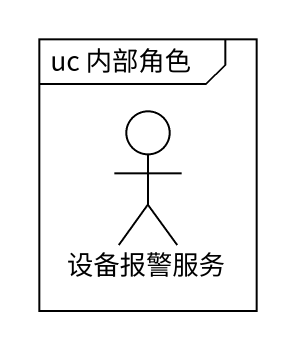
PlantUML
@startuml
mainframe uc 内部角色
actor 设备报警服务
@enduml
